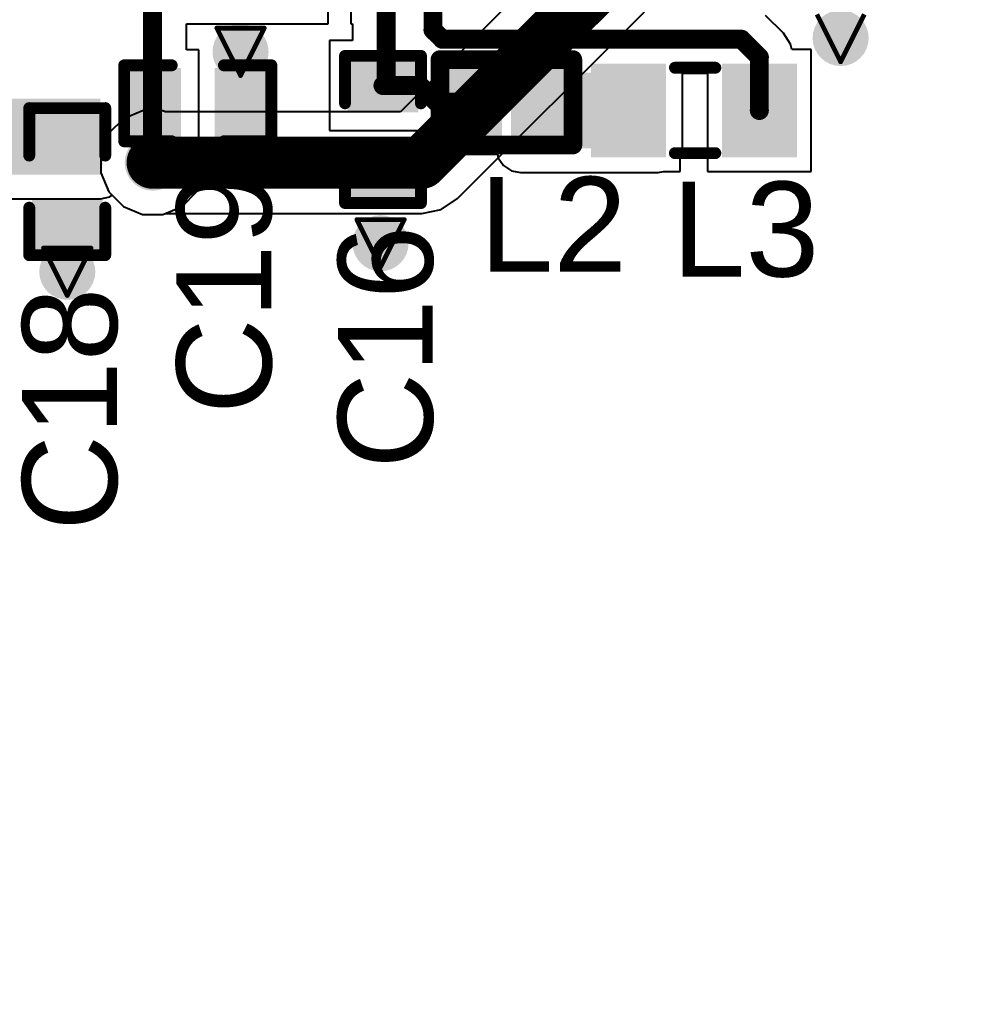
# Model space of a CAD drawing. Header units: inches. Extents: x -89 to 406, y -87 to 102.
# Drawn here: x -72.67 to -62.41, y -22.44 to -11.86 of the extents above; entities that cross this region are included whole.
import ezdxf

# ---------------------------------------------------------------- set-up
doc = ezdxf.new("R2010")
doc.units = ezdxf.units.IN
for name, color, linetype in [('Board_Outline', 56, 'Continuous'), ('Bottom Layer', 5, 'Continuous'), ('Drill Drawing', 1, 'Continuous'), ('Top Layer', 1, 'Continuous'), ('Top Overlay', 2, 'Continuous'), ('Top Paste', 8, 'Continuous'), ('Top Solder', 216, 'Continuous'), ('Via Holes', 16, 'Continuous')]:
    doc.layers.add(name, color=color, linetype=linetype)
doc.styles.add('Arial', font='', dxfattribs={"height": 0.2})
doc.styles.get('Arial').set_extended_font_data('Arial')

msp = doc.modelspace()

# ---------------------------------------------------------------- hatches: boundary and pattern name
at = {"layer": 'Bottom Layer'}
h = msp.add_hatch(color=5, dxfattribs=at)
edge = h.paths.add_edge_path()
edge.add_arc((-63.886, -12.052), 0.3, 0, 360)
h = msp.add_hatch(color=5, dxfattribs=at)
edge = h.paths.add_edge_path()
edge.add_arc((-70.307, -12.2), 0.3, 0, 360)
h = msp.add_hatch(color=5, dxfattribs=at)
edge = h.paths.add_edge_path()
edge.add_arc((-71.247, -13.386), 0.3, 0, 360)
h = msp.add_hatch(color=5, dxfattribs=at)
edge = h.paths.add_edge_path()
edge.add_arc((-68.809, -14.249), 0.3, 0, 360)
h = msp.add_hatch(color=5, dxfattribs=at)
edge = h.paths.add_edge_path()
edge.add_arc((-72.161, -14.554), 0.3, 0, 360)
at = {"layer": 'Top Layer'}
h = msp.add_hatch(color=1, dxfattribs=at)
edge = h.paths.add_edge_path()
edge.add_arc((-63.886, -12.052), 0.3, 0, 360)
h = msp.add_hatch(color=1, dxfattribs=at)
edge = h.paths.add_edge_path()
edge.add_arc((-70.307, -12.2), 0.3, 0, 360)
for points in [[(-69.101, -12.332), (-68.466, -12.332), (-68.466, -12.789), (-69.101, -12.789)], [(-71.006, -12.433), (-71.006, -13.068), (-71.463, -13.068), (-71.463, -12.433)], [(-70.066, -12.433), (-70.066, -13.068), (-70.523, -13.068), (-70.523, -12.433)], [(-68.012, -12.44), (-67.612, -12.44), (-67.612, -13.04), (-68.012, -13.04)], [(-67.312, -12.44), (-66.912, -12.44), (-66.912, -13.04), (-67.312, -13.04)], [(-67.31, -13.233), (-65.837, -13.233), (-65.837, -12.421), (-67.31, -12.421)], [(-66.456, -12.427), (-65.856, -12.427), (-65.856, -13.227), (-66.456, -13.227)], [(-65.056, -12.427), (-64.456, -12.427), (-64.456, -13.227), (-65.056, -13.227)], [(-73.914, -13.513), (-71.806, -13.513), (-71.806, -12.7), (-73.914, -12.7)], [(-72.479, -12.89), (-71.844, -12.89), (-71.844, -13.348), (-72.479, -13.348)], [(-69.101, -13.271), (-68.466, -13.271), (-68.466, -13.729), (-69.101, -13.729)], [(-72.479, -13.83), (-71.844, -13.83), (-71.844, -14.287), (-72.479, -14.287)]]:
    msp.add_hatch(color=1, dxfattribs=at).paths.add_polyline_path(points)
h = msp.add_hatch(color=1, dxfattribs=at)
edge = h.paths.add_edge_path()
edge.add_arc((-71.247, -13.386), 0.3, 0, 360)
h = msp.add_hatch(color=1, dxfattribs=at)
edge = h.paths.add_edge_path()
edge.add_arc((-68.809, -14.249), 0.3, 0, 360)
h = msp.add_hatch(color=1, dxfattribs=at)
edge = h.paths.add_edge_path()
edge.add_arc((-72.161, -14.554), 0.3, 0, 360)
at = {"layer": 'Top Paste'}
for points in [[(-69.101, -12.332), (-68.466, -12.332), (-68.466, -12.789), (-69.101, -12.789)], [(-71.006, -12.433), (-71.006, -13.068), (-71.463, -13.068), (-71.463, -12.433)], [(-70.066, -12.433), (-70.066, -13.068), (-70.523, -13.068), (-70.523, -12.433)], [(-68.012, -12.44), (-67.612, -12.44), (-67.612, -13.04), (-68.012, -13.04)], [(-67.312, -12.44), (-66.912, -12.44), (-66.912, -13.04), (-67.312, -13.04)], [(-66.456, -12.427), (-65.856, -12.427), (-65.856, -13.227), (-66.456, -13.227)], [(-65.056, -12.427), (-64.456, -12.427), (-64.456, -13.227), (-65.056, -13.227)], [(-72.479, -12.89), (-71.844, -12.89), (-71.844, -13.348), (-72.479, -13.348)], [(-69.101, -13.271), (-68.466, -13.271), (-68.466, -13.729), (-69.101, -13.729)], [(-72.479, -13.83), (-71.844, -13.83), (-71.844, -14.287), (-72.479, -14.287)]]:
    msp.add_hatch(color=8, dxfattribs=at).paths.add_polyline_path(points)
at = {"layer": 'Top Solder'}
for points in [[(-69.161, -12.272), (-68.406, -12.272), (-68.406, -12.849), (-69.161, -12.849)], [(-70.946, -12.373), (-70.946, -13.128), (-71.523, -13.128), (-71.523, -12.373)], [(-70.006, -12.373), (-70.006, -13.128), (-70.583, -13.128), (-70.583, -12.373)], [(-68.114, -12.338), (-67.511, -12.338), (-67.511, -13.141), (-68.114, -13.141)], [(-67.414, -12.338), (-66.811, -12.338), (-66.811, -13.141), (-67.414, -13.141)], [(-66.557, -12.325), (-65.754, -12.325), (-65.754, -13.329), (-66.557, -13.329)], [(-65.157, -12.325), (-64.354, -12.325), (-64.354, -13.329), (-65.157, -13.329)], [(-72.539, -12.831), (-71.784, -12.831), (-71.784, -13.408), (-72.539, -13.408)], [(-69.161, -13.212), (-68.406, -13.212), (-68.406, -13.789), (-69.161, -13.789)], [(-72.539, -13.77), (-71.784, -13.77), (-71.784, -14.347), (-72.539, -14.347)]]:
    msp.add_hatch(color=216, dxfattribs=at).paths.add_polyline_path(points)
at = {"layer": 'Via Holes'}
h = msp.add_hatch(color=7, dxfattribs=at)
edge = h.paths.add_edge_path()
edge.add_arc((-63.886, -12.052), 0.15, 0, 360)
h = msp.add_hatch(color=7, dxfattribs=at)
edge = h.paths.add_edge_path()
edge.add_arc((-70.307, -12.2), 0.15, 0, 360)
h = msp.add_hatch(color=7, dxfattribs=at)
edge = h.paths.add_edge_path()
edge.add_arc((-71.247, -13.386), 0.15, 0, 360)
h = msp.add_hatch(color=7, dxfattribs=at)
edge = h.paths.add_edge_path()
edge.add_arc((-68.809, -14.249), 0.15, 0, 360)
h = msp.add_hatch(color=7, dxfattribs=at)
edge = h.paths.add_edge_path()
edge.add_arc((-72.161, -14.554), 0.15, 0, 360)

# ---------------------------------------------------------------- linework, layer by layer
at = {"layer": 'Board_Outline'}
msp.add_lwpolyline([(87.312, 0, 0.254, 0.254, 1), (-87.312, 0, 0.254, 0.254, 1)], format="xyseb", close=True, dxfattribs=at)
at = {"layer": 'Bottom Layer'}
for p, q in [((-66.817, -11.065), (-68.594, -12.842)), ((-67.985, -13.77), (-65.984, -11.77)), ((-71.357, -12.832), (-71.561, -12.916)), ((-71.137, -12.832), (-71.357, -12.832)), ((-71.112, -12.842), (-71.137, -12.832)), ((-68.594, -12.842), (-71.112, -12.842)), ((-71.561, -12.916), (-71.717, -13.072)), ((-71.717, -13.072), (-71.801, -13.276)), ((-71.801, -13.276), (-71.801, -13.496)), ((-71.801, -13.496), (-71.717, -13.7)), ((-71.717, -13.7), (-71.561, -13.855)), ((-71.561, -13.855), (-71.357, -13.94)), ((-68.161, -13.888), (-67.985, -13.77)), ((-71.357, -13.94), (-71.137, -13.94)), ((-71.137, -13.94), (-71.112, -13.93)), ((-71.112, -13.93), (-68.369, -13.93)), ((-68.369, -13.93), (-68.161, -13.888))]:
    msp.add_line(p, q, dxfattribs=at)
for points in [[(-68.369, -13.386, 0.559, 0.559, 0), (-66.273, -11.29, 0.559, 0.559, 0)], [(-71.247, -13.386, 0.559, 0.559, 0), (-68.369, -13.386, 0.559, 0.559, 0)]]:
    msp.add_lwpolyline(points, format="xyseb", dxfattribs=at)
for points in [[(-71.387, -13.386, 0.279, 0.279, 1), (-71.107, -13.386, 0.279, 0.279, 1)], [(-68.509, -13.386, 0.279, 0.279, 1), (-68.229, -13.386, 0.279, 0.279, 1)], [(-68.509, -13.386, 0.279, 0.279, 1), (-68.229, -13.386, 0.279, 0.279, 1)]]:
    msp.add_lwpolyline(points, format="xyseb", close=True, dxfattribs=at)
at = {"layer": 'Drill Drawing'}
for points in [[(-64.14, -11.798, 0.0508, 0.0508, 0), (-63.886, -12.306, 0.0508, 0.0508, 0)], [(-63.886, -12.306, 0.0508, 0.0508, 0), (-63.632, -11.798, 0.0508, 0.0508, 0)], [(-70.561, -11.946, 0.0508, 0.0508, 0), (-70.053, -11.946, 0.0508, 0.0508, 0)], [(-70.561, -11.946, 0.0508, 0.0508, 0), (-70.307, -12.454, 0.0508, 0.0508, 0)], [(-70.307, -12.454, 0.0508, 0.0508, 0), (-70.053, -11.946, 0.0508, 0.0508, 0)], [(-71.501, -13.132, 0.0508, 0.0508, 0), (-70.993, -13.132, 0.0508, 0.0508, 0)], [(-71.501, -13.132, 0.0508, 0.0508, 0), (-71.247, -13.64, 0.0508, 0.0508, 0)], [(-71.247, -13.64, 0.0508, 0.0508, 0), (-70.993, -13.132, 0.0508, 0.0508, 0)], [(-69.063, -13.995, 0.0508, 0.0508, 0), (-68.555, -13.995, 0.0508, 0.0508, 0)], [(-69.063, -13.995, 0.0508, 0.0508, 0), (-68.809, -14.503, 0.0508, 0.0508, 0)], [(-68.809, -14.503, 0.0508, 0.0508, 0), (-68.555, -13.995, 0.0508, 0.0508, 0)], [(-72.415, -14.3, 0.0508, 0.0508, 0), (-71.907, -14.3, 0.0508, 0.0508, 0)], [(-72.415, -14.3, 0.0508, 0.0508, 0), (-72.161, -14.808, 0.0508, 0.0508, 0)], [(-72.161, -14.808, 0.0508, 0.0508, 0), (-71.907, -14.3, 0.0508, 0.0508, 0)]]:
    msp.add_lwpolyline(points, format="xyseb", dxfattribs=at)
for points in [[(-70.574, -11.946, 0.0254, 0.0254, 1), (-70.548, -11.946, 0.0254, 0.0254, 1)], [(-70.574, -11.946, 0.0254, 0.0254, 1), (-70.548, -11.946, 0.0254, 0.0254, 1)], [(-70.066, -11.946, 0.0254, 0.0254, 1), (-70.04, -11.946, 0.0254, 0.0254, 1)], [(-70.066, -11.946, 0.0254, 0.0254, 1), (-70.04, -11.946, 0.0254, 0.0254, 1)], [(-63.899, -12.306, 0.0254, 0.0254, 1), (-63.873, -12.306, 0.0254, 0.0254, 1)], [(-63.899, -12.306, 0.0254, 0.0254, 1), (-63.873, -12.306, 0.0254, 0.0254, 1)], [(-70.32, -12.454, 0.0254, 0.0254, 1), (-70.294, -12.454, 0.0254, 0.0254, 1)], [(-70.32, -12.454, 0.0254, 0.0254, 1), (-70.294, -12.454, 0.0254, 0.0254, 1)], [(-71.514, -13.132, 0.0254, 0.0254, 1), (-71.488, -13.132, 0.0254, 0.0254, 1)], [(-71.514, -13.132, 0.0254, 0.0254, 1), (-71.488, -13.132, 0.0254, 0.0254, 1)], [(-71.006, -13.132, 0.0254, 0.0254, 1), (-70.98, -13.132, 0.0254, 0.0254, 1)], [(-71.006, -13.132, 0.0254, 0.0254, 1), (-70.98, -13.132, 0.0254, 0.0254, 1)], [(-71.26, -13.64, 0.0254, 0.0254, 1), (-71.234, -13.64, 0.0254, 0.0254, 1)], [(-71.26, -13.64, 0.0254, 0.0254, 1), (-71.234, -13.64, 0.0254, 0.0254, 1)], [(-69.075, -13.995, 0.0254, 0.0254, 1), (-69.05, -13.995, 0.0254, 0.0254, 1)], [(-69.075, -13.995, 0.0254, 0.0254, 1), (-69.05, -13.995, 0.0254, 0.0254, 1)], [(-68.567, -13.995, 0.0254, 0.0254, 1), (-68.542, -13.995, 0.0254, 0.0254, 1)], [(-68.567, -13.995, 0.0254, 0.0254, 1), (-68.542, -13.995, 0.0254, 0.0254, 1)], [(-72.428, -14.3, 0.0254, 0.0254, 1), (-72.403, -14.3, 0.0254, 0.0254, 1)], [(-72.428, -14.3, 0.0254, 0.0254, 1), (-72.403, -14.3, 0.0254, 0.0254, 1)], [(-71.92, -14.3, 0.0254, 0.0254, 1), (-71.895, -14.3, 0.0254, 0.0254, 1)], [(-71.92, -14.3, 0.0254, 0.0254, 1), (-71.895, -14.3, 0.0254, 0.0254, 1)], [(-68.821, -14.503, 0.0254, 0.0254, 1), (-68.796, -14.503, 0.0254, 0.0254, 1)], [(-68.821, -14.503, 0.0254, 0.0254, 1), (-68.796, -14.503, 0.0254, 0.0254, 1)], [(-72.174, -14.808, 0.0254, 0.0254, 1), (-72.149, -14.808, 0.0254, 0.0254, 1)], [(-72.174, -14.808, 0.0254, 0.0254, 1), (-72.149, -14.808, 0.0254, 0.0254, 1)]]:
    msp.add_lwpolyline(points, format="xyseb", close=True, dxfattribs=at)
at = {"layer": 'Top Layer'}
for p, q in [((-69.369, -11.9), (-69.369, -10.692)), ((-69.127, -10.692), (-69.127, -11.9)), ((-64.499, -12.001), (-64.691, -11.809)), ((-70.885, -12.179), (-70.885, -11.9)), ((-70.885, -11.9), (-69.369, -11.9)), ((-69.127, -11.9), (-69.11, -11.9)), ((-69.11, -11.9), (-69.11, -12.078)), ((-64.421, -12.118), (-64.499, -12.001)), ((-64.499, -12.001), (-64.499, -12.001)), ((-69.11, -12.078), (-69.355, -12.078)), ((-69.355, -12.078), (-69.355, -13.043)), ((-64.41, -12.173), (-64.421, -12.118)), ((-70.752, -12.179), (-70.885, -12.179)), ((-70.752, -13.134), (-70.752, -12.179)), ((-64.202, -12.173), (-64.41, -12.173)), ((-64.202, -13.481), (-64.202, -12.173)), ((-65.578, -13.233), (-65.578, -12.428)), ((-65.578, -12.428), (-65.31, -12.428)), ((-65.31, -12.428), (-65.31, -13.481)), ((-69.355, -13.043), (-68.396, -13.043)), ((-68.396, -13.043), (-68.349, -13.075)), ((-68.349, -13.075), (-68.266, -13.091)), ((-68.266, -13.091), (-68.266, -13.294)), ((-70.693, -13.276), (-70.752, -13.134)), ((-70.693, -13.496), (-70.693, -13.276)), ((-68.266, -13.294), (-67.557, -13.294)), ((-67.557, -13.294), (-67.549, -13.333)), ((-65.598, -13.333), (-65.578, -13.233)), ((-67.549, -13.333), (-67.493, -13.417)), ((-67.493, -13.417), (-67.409, -13.473)), ((-65.602, -13.339), (-65.598, -13.333)), ((-65.602, -13.481), (-65.602, -13.339)), ((-70.777, -13.7), (-70.693, -13.496)), ((-67.409, -13.473), (-67.31, -13.492)), ((-67.31, -13.492), (-65.837, -13.492)), ((-65.837, -13.492), (-65.78, -13.481)), ((-65.78, -13.481), (-65.602, -13.481)), ((-65.31, -13.481), (-64.202, -13.481)), ((-71.806, -13.772), (-71.707, -13.752)), ((-71.707, -13.752), (-71.681, -13.735)), ((-71.681, -13.735), (-71.561, -13.855)), ((-70.933, -13.855), (-70.777, -13.7)), ((-73.914, -13.772), (-71.806, -13.772)), ((-71.561, -13.855), (-71.357, -13.94)), ((-71.137, -13.94), (-70.933, -13.855)), ((-71.357, -13.94), (-71.137, -13.94))]:
    msp.add_line(p, q, dxfattribs=at)
for points in [[(-71.248, -13.385, 0.203, 0.203, 0), (-71.248, -11.296, 0.203, 0.203, 0)], [(-68.748, -12.525, 0.203, 0.203, 0), (-68.748, -11.296, 0.203, 0.203, 0)], [(-68.248, -11.965, 0.203, 0.203, 0), (-68.248, -11.296, 0.203, 0.203, 0)], [(-68.248, -11.965, 0.203, 0.203, 0), (-68.148, -12.065, 0.203, 0.203, 0)], [(-68.148, -12.065, 0.203, 0.203, 0), (-64.948, -12.065, 0.203, 0.203, 0)], [(-64.948, -12.065, 0.203, 0.203, 0), (-64.756, -12.257, 0.203, 0.203, 0)], [(-64.756, -12.827, 0.203, 0.203, 0), (-64.756, -12.257, 0.203, 0.203, 0)], [(-68.783, -12.56, 0.203, 0.203, 0), (-68.748, -12.525, 0.203, 0.203, 0)], [(-68.783, -12.56, 0.203, 0.203, 0), (-68.389, -12.56, 0.203, 0.203, 0)], [(-68.389, -12.56, 0.203, 0.203, 0), (-68.21, -12.74, 0.203, 0.203, 0)], [(-68.21, -12.74, 0.203, 0.203, 0), (-67.812, -12.74, 0.203, 0.203, 0)], [(-71.248, -13.385, 0.203, 0.203, 0), (-71.247, -13.386, 0.203, 0.203, 0)]]:
    msp.add_lwpolyline(points, format="xyseb", dxfattribs=at)
for points in [[(-68.299, -11.965, 0.102, 0.102, 1), (-68.197, -11.965, 0.102, 0.102, 1)], [(-68.299, -11.965, 0.102, 0.102, 1), (-68.197, -11.965, 0.102, 0.102, 1)], [(-68.199, -12.065, 0.102, 0.102, 1), (-68.097, -12.065, 0.102, 0.102, 1)], [(-68.199, -12.065, 0.102, 0.102, 1), (-68.097, -12.065, 0.102, 0.102, 1)], [(-64.999, -12.065, 0.102, 0.102, 1), (-64.897, -12.065, 0.102, 0.102, 1)], [(-64.999, -12.065, 0.102, 0.102, 1), (-64.897, -12.065, 0.102, 0.102, 1)], [(-64.807, -12.257, 0.102, 0.102, 1), (-64.705, -12.257, 0.102, 0.102, 1)], [(-64.807, -12.257, 0.102, 0.102, 1), (-64.705, -12.257, 0.102, 0.102, 1)], [(-68.834, -12.56, 0.102, 0.102, 1), (-68.732, -12.56, 0.102, 0.102, 1)], [(-68.834, -12.56, 0.102, 0.102, 1), (-68.732, -12.56, 0.102, 0.102, 1)], [(-68.799, -12.525, 0.102, 0.102, 1), (-68.697, -12.525, 0.102, 0.102, 1)], [(-68.799, -12.525, 0.102, 0.102, 1), (-68.697, -12.525, 0.102, 0.102, 1)], [(-68.44, -12.56, 0.102, 0.102, 1), (-68.339, -12.56, 0.102, 0.102, 1)], [(-68.44, -12.56, 0.102, 0.102, 1), (-68.339, -12.56, 0.102, 0.102, 1)], [(-68.261, -12.74, 0.102, 0.102, 1), (-68.159, -12.74, 0.102, 0.102, 1)], [(-68.261, -12.74, 0.102, 0.102, 1), (-68.159, -12.74, 0.102, 0.102, 1)], [(-67.863, -12.74, 0.102, 0.102, 1), (-67.762, -12.74, 0.102, 0.102, 1)], [(-64.807, -12.827, 0.102, 0.102, 1), (-64.705, -12.827, 0.102, 0.102, 1)], [(-71.299, -13.385, 0.102, 0.102, 1), (-71.197, -13.385, 0.102, 0.102, 1)], [(-71.299, -13.385, 0.102, 0.102, 1), (-71.197, -13.385, 0.102, 0.102, 1)], [(-71.298, -13.386, 0.102, 0.102, 1), (-71.196, -13.386, 0.102, 0.102, 1)]]:
    msp.add_lwpolyline(points, format="xyseb", close=True, dxfattribs=at)
at = {"layer": 'Top Overlay'}
for points in [[(-69.19, -12.243, 0.127, 0.127, 0), (-68.377, -12.243, 0.127, 0.127, 0)], [(-69.19, -12.751, 0.127, 0.127, 0), (-69.19, -12.243, 0.127, 0.127, 0)], [(-68.377, -12.751, 0.127, 0.127, 0), (-68.377, -12.243, 0.127, 0.127, 0)], [(-68.174, -13.197, 0.2, 0.2, 0), (-68.174, -12.283, 0.2, 0.2, 0)], [(-68.174, -12.283, 0.2, 0.2, 0), (-67.767, -12.283, 0.2, 0.2, 0)], [(-67.767, -12.283, 0.2, 0.2, 0), (-66.751, -12.283, 0.2, 0.2, 0)], [(-66.751, -13.197, 0.2, 0.2, 0), (-66.751, -12.283, 0.2, 0.2, 0)], [(-71.552, -13.157, 0.127, 0.127, 0), (-71.552, -12.344, 0.127, 0.127, 0)], [(-71.552, -12.344, 0.127, 0.127, 0), (-71.044, -12.344, 0.127, 0.127, 0)], [(-70.485, -12.344, 0.127, 0.127, 0), (-69.977, -12.344, 0.127, 0.127, 0)], [(-69.977, -13.157, 0.127, 0.127, 0), (-69.977, -12.344, 0.127, 0.127, 0)], [(-65.659, -12.37, 0.127, 0.127, 0), (-65.227, -12.37, 0.127, 0.127, 0)], [(-72.568, -12.802, 0.127, 0.127, 0), (-71.755, -12.802, 0.127, 0.127, 0)], [(-72.568, -13.31, 0.127, 0.127, 0), (-72.568, -12.802, 0.127, 0.127, 0)], [(-71.755, -13.31, 0.127, 0.127, 0), (-71.755, -12.802, 0.127, 0.127, 0)], [(-71.552, -13.157, 0.127, 0.127, 0), (-71.044, -13.157, 0.127, 0.127, 0)], [(-70.485, -13.157, 0.127, 0.127, 0), (-69.977, -13.157, 0.127, 0.127, 0)], [(-68.174, -13.197, 0.2, 0.2, 0), (-67.767, -13.197, 0.2, 0.2, 0)], [(-67.767, -13.197, 0.2, 0.2, 0), (-66.751, -13.197, 0.2, 0.2, 0)], [(-65.659, -13.284, 0.127, 0.127, 0), (-65.227, -13.284, 0.127, 0.127, 0)], [(-69.19, -13.818, 0.127, 0.127, 0), (-69.19, -13.31, 0.127, 0.127, 0)], [(-68.377, -13.818, 0.127, 0.127, 0), (-68.377, -13.31, 0.127, 0.127, 0)], [(-69.19, -13.818, 0.127, 0.127, 0), (-68.377, -13.818, 0.127, 0.127, 0)], [(-72.568, -14.376, 0.127, 0.127, 0), (-72.568, -13.868, 0.127, 0.127, 0)], [(-71.755, -14.376, 0.127, 0.127, 0), (-71.755, -13.868, 0.127, 0.127, 0)], [(-72.568, -14.376, 0.127, 0.127, 0), (-71.755, -14.376, 0.127, 0.127, 0)]]:
    msp.add_lwpolyline(points, format="xyseb", dxfattribs=at)
for points in [[(-69.221, -12.243, 0.0635, 0.0635, 1), (-69.158, -12.243, 0.0635, 0.0635, 1)], [(-69.221, -12.243, 0.0635, 0.0635, 1), (-69.158, -12.243, 0.0635, 0.0635, 1)], [(-68.409, -12.243, 0.0635, 0.0635, 1), (-68.345, -12.243, 0.0635, 0.0635, 1)], [(-68.409, -12.243, 0.0635, 0.0635, 1), (-68.345, -12.243, 0.0635, 0.0635, 1)], [(-68.224, -12.283, 0.1, 0.1, 1), (-68.124, -12.283, 0.1, 0.1, 1)], [(-68.224, -12.283, 0.1, 0.1, 1), (-68.124, -12.283, 0.1, 0.1, 1)], [(-67.817, -12.283, 0.1, 0.1, 1), (-67.717, -12.283, 0.1, 0.1, 1)], [(-67.817, -12.283, 0.1, 0.1, 1), (-67.717, -12.283, 0.1, 0.1, 1)], [(-66.801, -12.283, 0.1, 0.1, 1), (-66.701, -12.283, 0.1, 0.1, 1)], [(-66.801, -12.283, 0.1, 0.1, 1), (-66.701, -12.283, 0.1, 0.1, 1)], [(-71.584, -12.344, 0.0635, 0.0635, 1), (-71.52, -12.344, 0.0635, 0.0635, 1)], [(-71.584, -12.344, 0.0635, 0.0635, 1), (-71.52, -12.344, 0.0635, 0.0635, 1)], [(-71.076, -12.344, 0.0635, 0.0635, 1), (-71.012, -12.344, 0.0635, 0.0635, 1)], [(-70.517, -12.344, 0.0635, 0.0635, 1), (-70.453, -12.344, 0.0635, 0.0635, 1)], [(-70.009, -12.344, 0.0635, 0.0635, 1), (-69.945, -12.344, 0.0635, 0.0635, 1)], [(-70.009, -12.344, 0.0635, 0.0635, 1), (-69.945, -12.344, 0.0635, 0.0635, 1)], [(-65.691, -12.37, 0.0635, 0.0635, 1), (-65.627, -12.37, 0.0635, 0.0635, 1)], [(-65.259, -12.37, 0.0635, 0.0635, 1), (-65.195, -12.37, 0.0635, 0.0635, 1)], [(-69.221, -12.751, 0.0635, 0.0635, 1), (-69.158, -12.751, 0.0635, 0.0635, 1)], [(-68.409, -12.751, 0.0635, 0.0635, 1), (-68.345, -12.751, 0.0635, 0.0635, 1)], [(-72.6, -12.802, 0.0635, 0.0635, 1), (-72.536, -12.802, 0.0635, 0.0635, 1)], [(-72.6, -12.802, 0.0635, 0.0635, 1), (-72.536, -12.802, 0.0635, 0.0635, 1)], [(-71.787, -12.802, 0.0635, 0.0635, 1), (-71.723, -12.802, 0.0635, 0.0635, 1)], [(-71.787, -12.802, 0.0635, 0.0635, 1), (-71.723, -12.802, 0.0635, 0.0635, 1)], [(-71.584, -13.157, 0.0635, 0.0635, 1), (-71.52, -13.157, 0.0635, 0.0635, 1)], [(-71.584, -13.157, 0.0635, 0.0635, 1), (-71.52, -13.157, 0.0635, 0.0635, 1)], [(-71.076, -13.157, 0.0635, 0.0635, 1), (-71.012, -13.157, 0.0635, 0.0635, 1)], [(-70.517, -13.157, 0.0635, 0.0635, 1), (-70.453, -13.157, 0.0635, 0.0635, 1)], [(-70.009, -13.157, 0.0635, 0.0635, 1), (-69.945, -13.157, 0.0635, 0.0635, 1)], [(-70.009, -13.157, 0.0635, 0.0635, 1), (-69.945, -13.157, 0.0635, 0.0635, 1)], [(-68.224, -13.197, 0.1, 0.1, 1), (-68.124, -13.197, 0.1, 0.1, 1)], [(-68.224, -13.197, 0.1, 0.1, 1), (-68.124, -13.197, 0.1, 0.1, 1)], [(-67.817, -13.197, 0.1, 0.1, 1), (-67.717, -13.197, 0.1, 0.1, 1)], [(-67.817, -13.197, 0.1, 0.1, 1), (-67.717, -13.197, 0.1, 0.1, 1)], [(-66.801, -13.197, 0.1, 0.1, 1), (-66.701, -13.197, 0.1, 0.1, 1)], [(-66.801, -13.197, 0.1, 0.1, 1), (-66.701, -13.197, 0.1, 0.1, 1)], [(-65.691, -13.284, 0.0635, 0.0635, 1), (-65.627, -13.284, 0.0635, 0.0635, 1)], [(-65.259, -13.284, 0.0635, 0.0635, 1), (-65.195, -13.284, 0.0635, 0.0635, 1)], [(-72.6, -13.31, 0.0635, 0.0635, 1), (-72.536, -13.31, 0.0635, 0.0635, 1)], [(-71.787, -13.31, 0.0635, 0.0635, 1), (-71.723, -13.31, 0.0635, 0.0635, 1)], [(-69.221, -13.31, 0.0635, 0.0635, 1), (-69.158, -13.31, 0.0635, 0.0635, 1)], [(-68.409, -13.31, 0.0635, 0.0635, 1), (-68.345, -13.31, 0.0635, 0.0635, 1)], [(-69.221, -13.818, 0.0635, 0.0635, 1), (-69.158, -13.818, 0.0635, 0.0635, 1)], [(-69.221, -13.818, 0.0635, 0.0635, 1), (-69.158, -13.818, 0.0635, 0.0635, 1)], [(-68.409, -13.818, 0.0635, 0.0635, 1), (-68.345, -13.818, 0.0635, 0.0635, 1)], [(-68.409, -13.818, 0.0635, 0.0635, 1), (-68.345, -13.818, 0.0635, 0.0635, 1)], [(-72.6, -13.868, 0.0635, 0.0635, 1), (-72.536, -13.868, 0.0635, 0.0635, 1)], [(-71.787, -13.868, 0.0635, 0.0635, 1), (-71.723, -13.868, 0.0635, 0.0635, 1)], [(-72.6, -14.376, 0.0635, 0.0635, 1), (-72.536, -14.376, 0.0635, 0.0635, 1)], [(-72.6, -14.376, 0.0635, 0.0635, 1), (-72.536, -14.376, 0.0635, 0.0635, 1)], [(-71.787, -14.376, 0.0635, 0.0635, 1), (-71.723, -14.376, 0.0635, 0.0635, 1)], [(-71.787, -14.376, 0.0635, 0.0635, 1), (-71.723, -14.376, 0.0635, 0.0635, 1)]]:
    msp.add_lwpolyline(points, format="xyseb", close=True, dxfattribs=at)

# ---------------------------------------------------------------- texts
at = {"layer": 'Top Overlay', "style": 'Arial'}
for s, p in [('C19', (-69.977, -16.078)), ('C16', (-68.25, -16.662)), ('C18', (-71.628, -17.327))]:
    msp.add_text(s, height=1.016, rotation=90, dxfattribs=at).set_placement(p)
for s, p in [('L2', (-67.75, -14.554)), ('L3', (-65.693, -14.605))]:
    msp.add_text(s, height=1.016, dxfattribs=at).set_placement(p)

doc.saveas('drawing.dxf')
